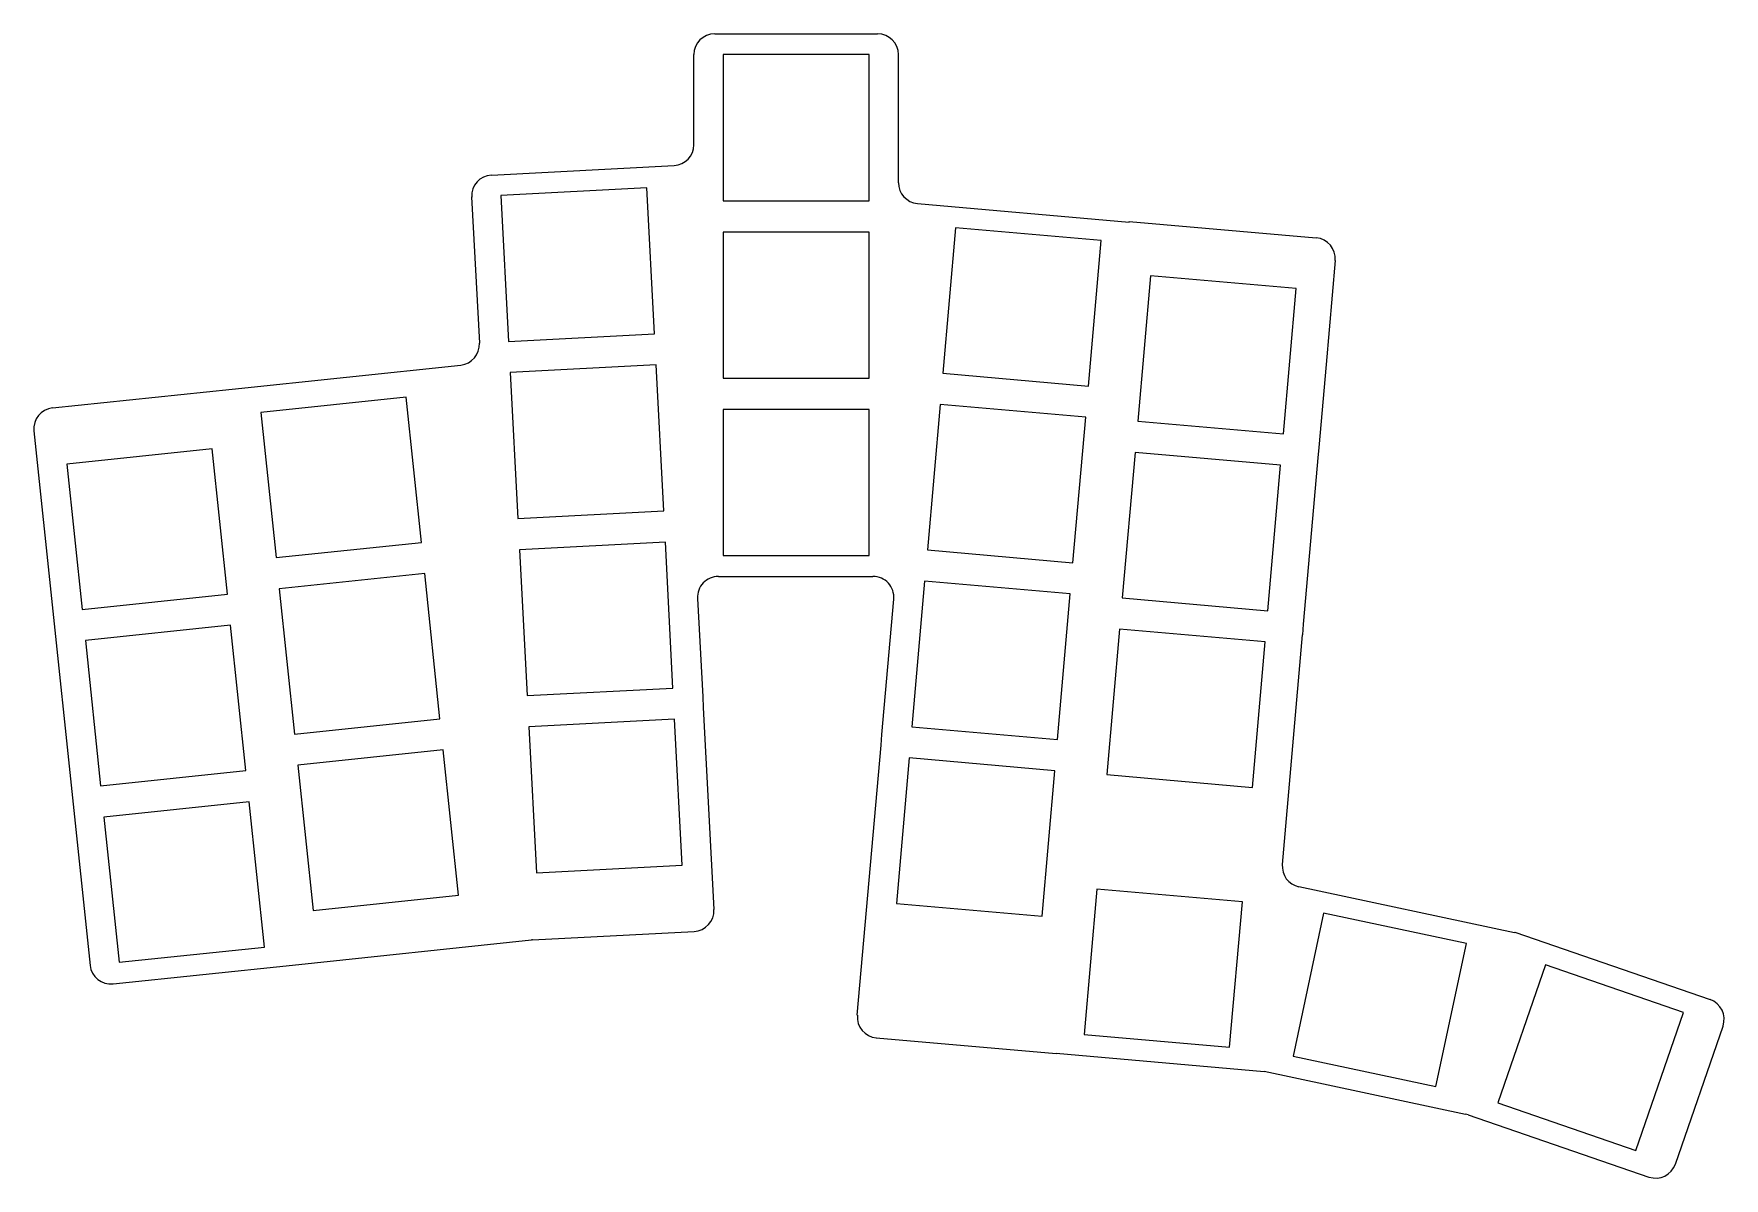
# Model space of a CAD drawing. Header units: millimetres. Extents: x -14 to 148, y -28 to 81.
import ezdxf

# ---------------------------------------------------------------- set-up
doc = ezdxf.new("R2010")
doc.units = ezdxf.units.MM

msp = doc.modelspace()

# ---------------------------------------------------------------- linework, layer by layer
for p, q in [((50.83, 81.29), (66.43, 81.29)), ((48.83, 70.66), (48.83, 79.29)), ((65.63, 79.29), (51.63, 79.29)), ((51.63, 79.29), (51.63, 65.29)), ((65.63, 65.29), (65.63, 79.29)), ((68.43, 67.02), (68.43, 79.29)), ((29.43, 67.75), (46.93, 68.67)), ((44.32, 66.53), (30.34, 65.79)), ((45.05, 52.55), (44.32, 66.53)), ((27.54, 65.65), (28.28, 51.63)), ((30.34, 65.79), (31.07, 51.81)), ((51.63, 65.29), (65.63, 65.29)), ((70.25, 65.03), (90.52, 63.25)), ((90.52, 63.3), (108.46, 61.73)), ((90.52, 63.25), (90.52, 63.3)), ((65.63, 62.29), (51.63, 62.29)), ((51.63, 62.29), (51.63, 48.29)), ((65.63, 48.29), (65.63, 62.29)), ((73.91, 62.7), (72.69, 48.75)), ((87.85, 61.48), (73.91, 62.7)), ((86.63, 47.53), (87.85, 61.48)), ((110.27, 59.57), (109.4, 49.61)), ((92.58, 58.1), (91.36, 44.16)), ((106.53, 56.88), (92.58, 58.1)), ((105.31, 42.94), (106.53, 56.88)), ((31.07, 51.81), (45.05, 52.55)), ((4.59, 47.24), (26.49, 49.54)), ((45.21, 49.55), (31.23, 48.82)), ((31.23, 48.82), (31.96, 34.84)), ((45.94, 35.57), (45.21, 49.55)), ((72.69, 48.75), (86.63, 47.53)), ((109.4, 49.61), (108.7, 41.64)), ((-12.62, 45.43), (4.59, 47.24)), ((51.63, 48.29), (65.63, 48.29)), ((21.26, 46.48), (7.34, 45.01)), ((22.72, 32.55), (21.26, 46.48)), ((72.43, 45.76), (71.21, 31.82)), ((86.37, 44.54), (72.43, 45.76)), ((7.34, 45.01), (8.8, 31.09)), ((65.63, 45.29), (51.63, 45.29)), ((51.63, 45.29), (51.63, 31.29)), ((65.63, 31.29), (65.63, 45.29)), ((85.15, 30.6), (86.37, 44.54)), ((91.36, 44.16), (105.31, 42.94)), ((-14.4, 43.23), (-9.01, -7.99)), ((2.68, 41.51), (-11.25, 40.04)), ((4.14, 27.58), (2.68, 41.51)), ((91.1, 41.17), (89.88, 27.22)), ((105.04, 39.95), (91.1, 41.17)), ((108.62, 40.64), (107.92, 32.67)), ((108.7, 41.64), (108.62, 40.64)), ((-11.25, 40.04), (-9.78, 26.12)), ((103.82, 26), (105.04, 39.95)), ((31.96, 34.84), (45.94, 35.57)), ((8.8, 31.09), (22.72, 32.55)), ((46.1, 32.57), (32.12, 31.84)), ((46.83, 18.59), (46.1, 32.57)), ((107.92, 32.67), (107.22, 24.7)), ((32.12, 31.84), (32.85, 17.86)), ((51.63, 31.29), (65.63, 31.29)), ((71.21, 31.82), (85.15, 30.6)), ((23.04, 29.57), (9.11, 28.11)), ((24.5, 15.65), (23.04, 29.57)), ((51.18, 29.29), (65.99, 29.29)), ((-9.78, 26.12), (4.14, 27.58)), ((9.11, 28.11), (10.58, 14.18)), ((70.94, 28.83), (69.72, 14.88)), ((84.89, 27.61), (70.94, 28.83)), ((83.67, 13.66), (84.89, 27.61)), ((49.18, 27.18), (49.68, 17.74)), ((66.85, 14.13), (67.98, 27.11)), ((89.88, 27.22), (103.82, 26)), ((4.45, 24.6), (-9.47, 23.14)), ((5.92, 10.68), (4.45, 24.6)), ((107.22, 24.7), (107.14, 23.7)), ((-9.47, 23.14), (-8.01, 9.21)), ((89.62, 24.23), (88.4, 10.29)), ((103.56, 23.01), (89.62, 24.23)), ((102.34, 9.07), (103.56, 23.01)), ((105.21, 1.69), (107.14, 23.7)), ((32.85, 17.86), (46.83, 18.59)), ((49.68, 17.74), (49.73, 16.74)), ((49.73, 16.74), (50.75, -2.63)), ((10.58, 14.18), (24.5, 15.65)), ((46.99, 15.6), (33.01, 14.86)), ((33.01, 14.86), (33.74, 0.88)), ((47.72, 1.62), (46.99, 15.6)), ((69.72, 14.88), (83.67, 13.66)), ((64.49, -12.77), (66.76, 13.13)), ((66.76, 13.13), (66.85, 14.13)), ((24.81, 12.66), (10.89, 11.2)), ((26.28, -1.26), (24.81, 12.66)), ((69.46, 11.89), (68.24, -2.05)), ((83.41, 10.67), (69.46, 11.89)), ((-8.01, 9.21), (5.92, 10.68)), ((10.89, 11.2), (12.35, -2.72)), ((82.19, -3.27), (83.41, 10.67)), ((88.4, 10.29), (102.34, 9.07)), ((6.23, 7.69), (-7.69, 6.23)), ((7.69, -6.23), (6.23, 7.69)), ((-7.69, 6.23), (-6.23, -7.69)), ((33.74, 0.88), (47.72, 1.62)), ((12.35, -2.72), (26.28, -1.26)), ((87.44, -0.67), (86.22, -14.62)), ((101.38, -1.89), (87.44, -0.67)), ((106.79, -0.44), (127.46, -4.84)), ((68.24, -2.05), (82.19, -3.27)), ((100.16, -15.84), (101.38, -1.89)), ((109.15, -2.99), (106.24, -16.68)), ((122.84, -5.9), (109.15, -2.99)), ((33.38, -5.54), (48.85, -4.73)), ((127.46, -4.84), (127.47, -4.81)), ((127.47, -4.81), (146.19, -11.26)), ((-6.23, -7.69), (7.69, -6.23)), ((10.39, -7.96), (33.27, -5.55)), ((119.93, -19.59), (122.84, -5.9)), ((-6.82, -9.77), (10.39, -7.96)), ((130.41, -7.94), (125.86, -21.17)), ((143.65, -12.5), (130.41, -7.94)), ((139.09, -25.73), (143.65, -12.5)), ((142.88, -27.03), (147.43, -13.8)), ((66.31, -14.93), (83.55, -16.44)), ((86.22, -14.62), (100.16, -15.84)), ((83.55, -16.41), (83.55, -16.44)), ((83.55, -16.41), (103.47, -18.16)), ((106.24, -16.68), (119.93, -19.59)), ((103.47, -18.14), (103.47, -18.16)), ((103.47, -18.14), (122.77, -22.24)), ((123.01, -22.31), (140.33, -28.27)), ((125.86, -21.17), (139.09, -25.73))]:
    msp.add_line(p, q)
for centre, start, end in [((50.83, 79.29), 90, 180), ((66.43, 79.29), 0, 90), ((46.83, 70.66), 273, 0), ((29.54, 65.75), 93, 183), ((70.43, 67.02), 180, 265), ((108.28, 59.74), 355, 85), ((26.28, 51.53), 276, 3), ((-12.41, 43.44), 96, 186), ((51.18, 27.29), 90, 183), ((65.99, 27.29), 355, 90), ((107.2, 1.51), 175, 258), ((48.75, -2.74), 273, 3), ((33.48, -7.54), 93, 96), ((-7.03, -7.78), 186, 276), ((145.54, -13.15), 341, 71), ((66.49, -12.94), 175, 265), ((122.35, -24.2), 71, 78), ((140.98, -26.38), 251, 341)]:
    msp.add_arc(centre, 2, start, end)

doc.saveas('drawing.dxf')
